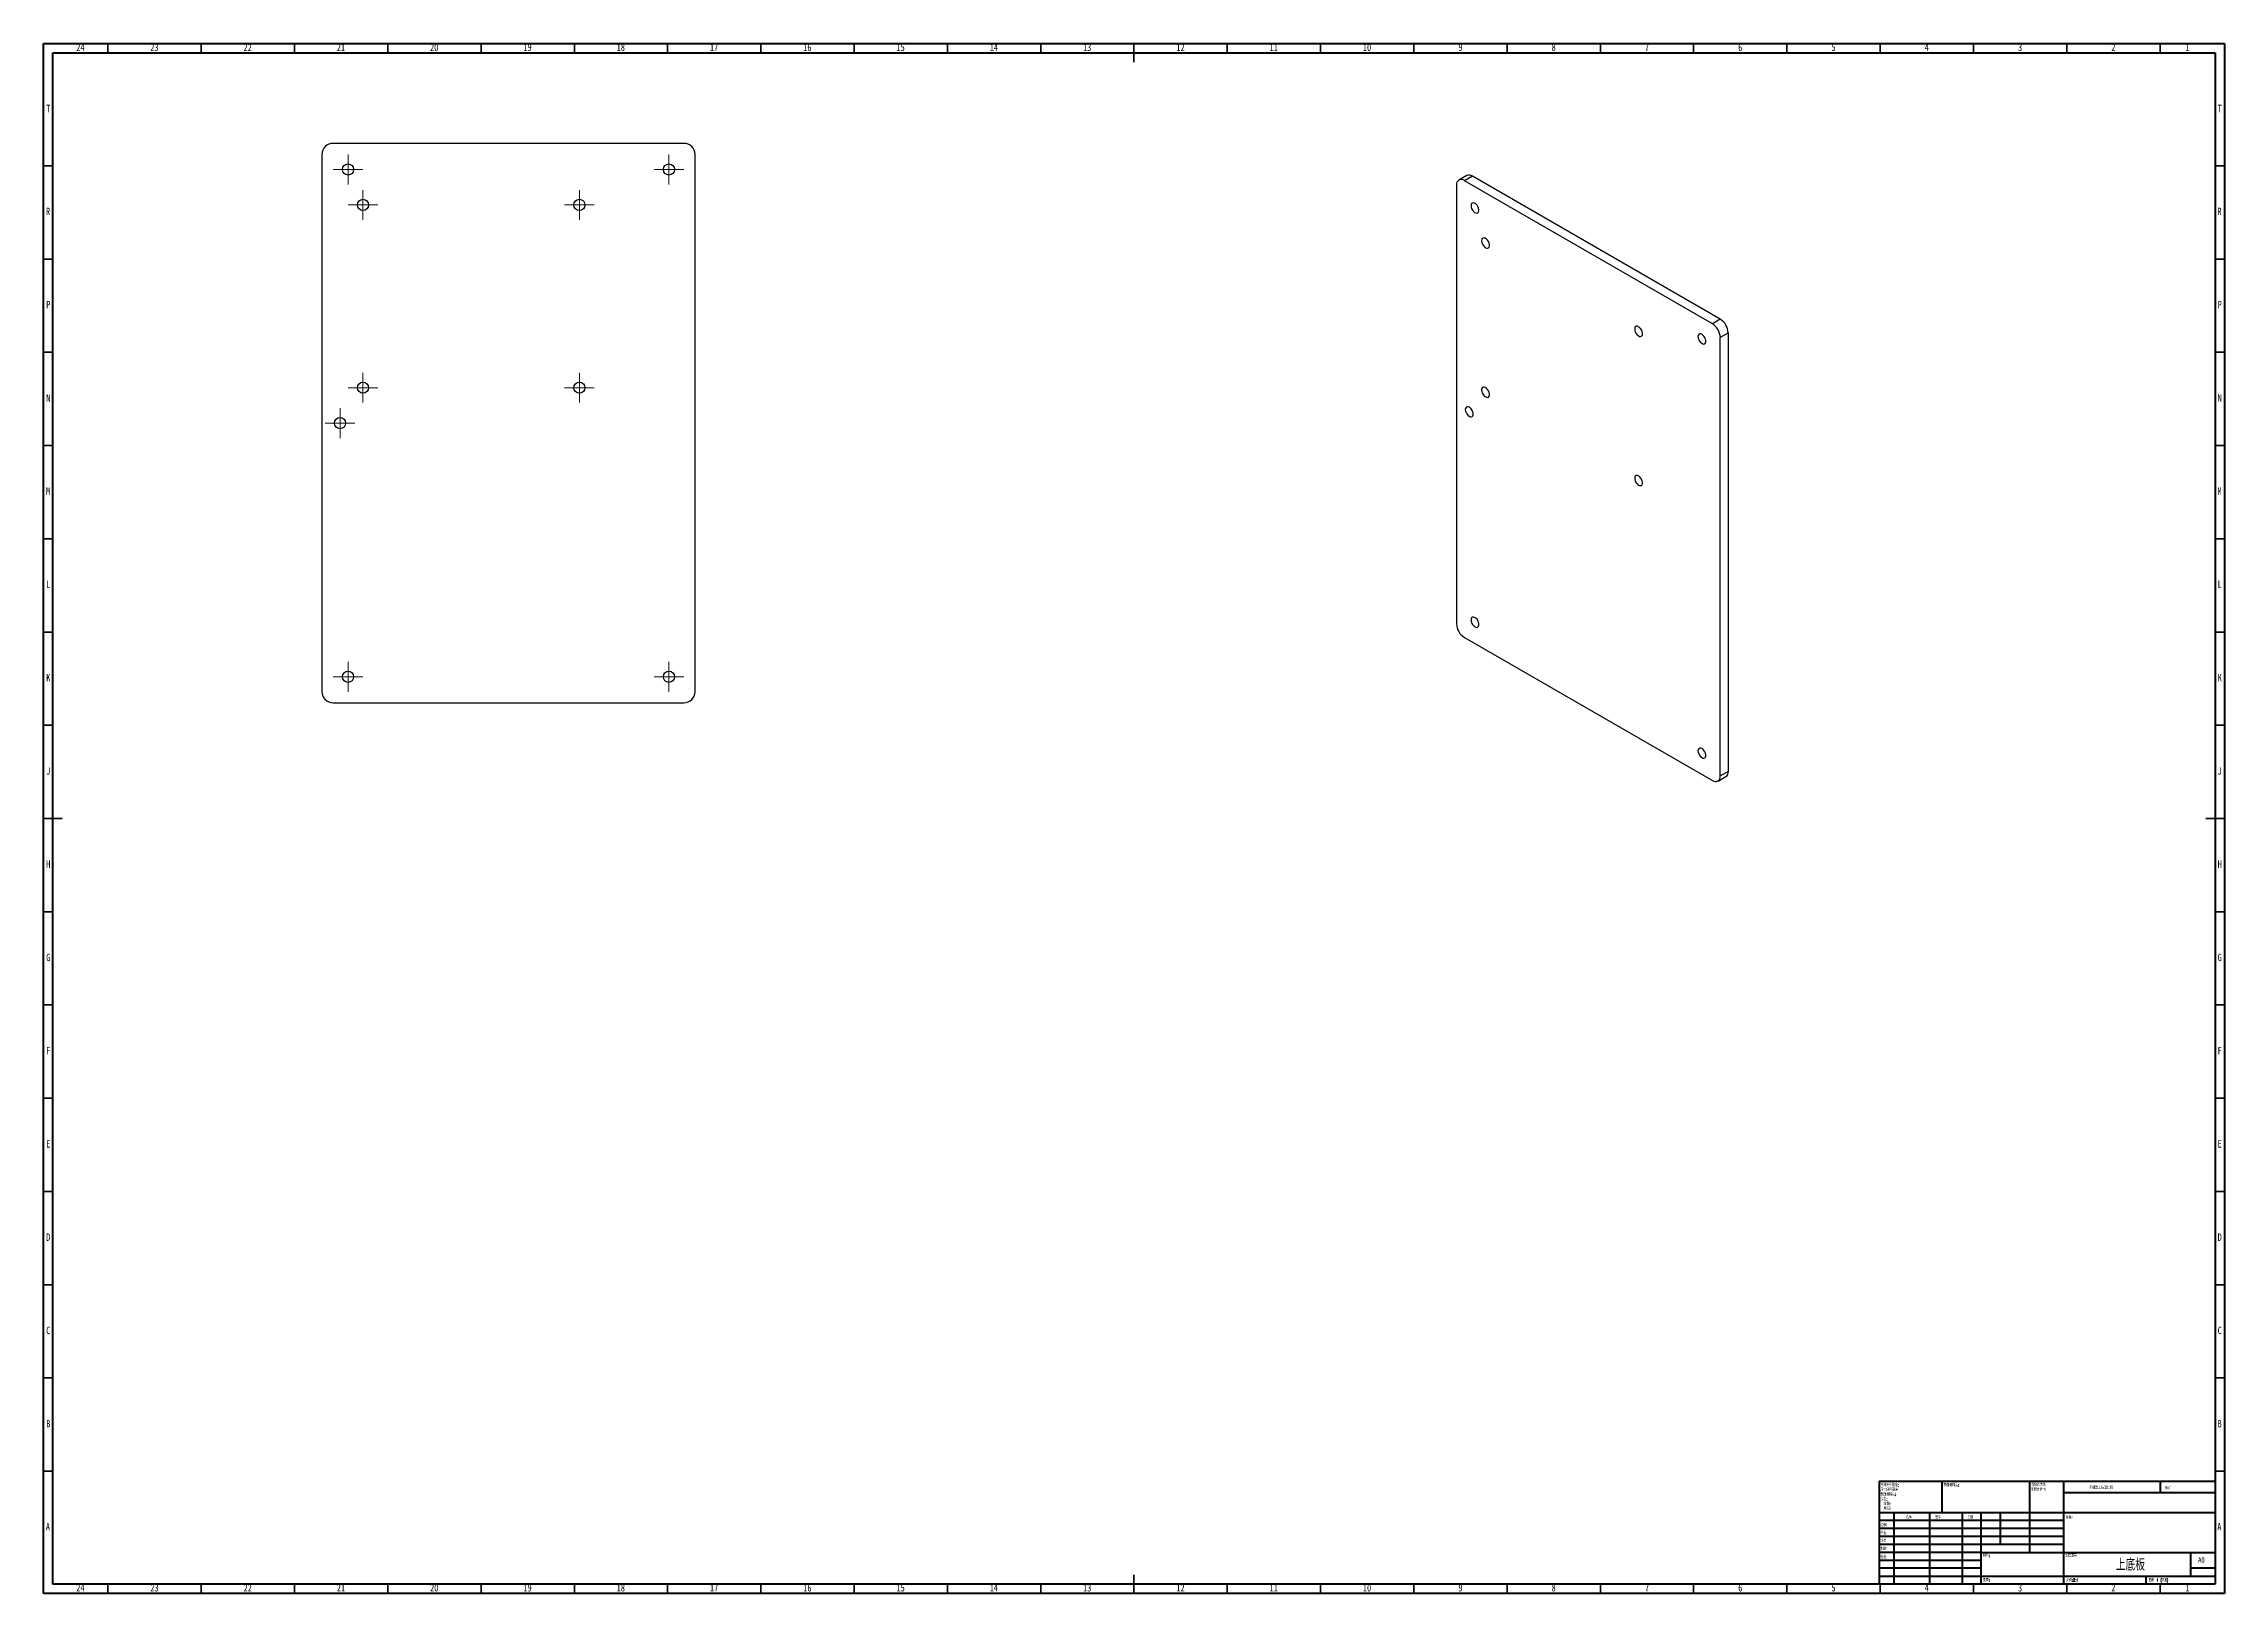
# Model space of a CAD drawing. Header units: millimetres. Extents: x 15 to 1184, y 5 to 836.
import ezdxf

# ---------------------------------------------------------------- set-up
doc = ezdxf.new("R2010")
doc.units = ezdxf.units.MM
doc.styles.add('SLDTEXTSTYLE0', font='TXT', dxfattribs={"width": 0.75})
doc.styles.add('SLDTEXTSTYLE1', font='TXT', dxfattribs={"width": 0.75, "bigfont": 'bigfont'})
doc.styles.add('SLDTEXTSTYLE2', font='TXT', dxfattribs={"width": 0.694444, "bigfont": 'bigfont'})

# ---------------------------------------------------------------- blocks, each defined once
blk = doc.blocks.new('SW_NOTE_0')
at = {"color": 0, "linetype": 'Continuous', "lineweight": 0, "char_height": 1.5, "attachment_point": 1, "style": 'SLDTEXTSTYLE1'}
for s, insert in [('\\M+18F9C\\M+194F1另\\M+18A4F\\M+18E77\\M+192E8:', (0, 1.9)), ('\\M+18EDA\\M+190A1\\M+18E67\\M+19770\\M+19F7C\\M+195C4', (0, -0.6)), ('\\M+1955C\\M+196CA\\M+19165糙\\M+19378:', (0, -3.1)), ('\\M+18CF6\\M+18DB7:', (0, -5.6)), ('线\\M+190AB:', (1.7, -8.1)), ('\\M+18A70\\M+19378:', (1.7, -10.6))]:
    blk.add_mtext(s, dxfattribs=dict(at, insert=insert))
blk = doc.blocks.new('SW_NOTE_1')
at = {"color": 0, "linetype": 'Continuous', "lineweight": 0, "char_height": 1.5, "attachment_point": 1, "style": 'SLDTEXTSTYLE1'}
for s, insert in [('\\M+18FAB锐边\\M+190B4\\M+18F9C', (0, 1.9)), ('\\M+196D1\\M+18E68\\M+19BF3\\M+190DC\\M+19266', (0, -0.6))]:
    blk.add_mtext(s, dxfattribs=dict(at, insert=insert))
blk = doc.blocks.new('SW_CENTERMARKSYMBOL_0')
at = {"color": 0, "linetype": 'Continuous', "lineweight": 0}
for p, q in [((-5, 0), (-8, 0)), ((0, 0), (-5, 0)), ((0, 5), (0, 8)), ((0, 0), (0, 5)), ((0, 0), (0, -5)), ((0, 0), (5, 0)), ((5, 0), (8, 0)), ((0, -5), (0, -8))]:
    blk.add_line(p, q, dxfattribs=at)
blk = doc.blocks.new('SW_CENTERMARKSYMBOL_1')
at = {"color": 0, "linetype": 'Continuous', "lineweight": 0}
for p, q in [((-5, 0), (-8, 0)), ((0, 0), (-5, 0)), ((0, 5), (0, 8)), ((0, 0), (0, 5)), ((0, 0), (0, -5)), ((0, 0), (5, 0)), ((5, 0), (8, 0)), ((0, -5), (0, -8))]:
    blk.add_line(p, q, dxfattribs=at)
blk = doc.blocks.new('SW_CENTERMARKSYMBOL_2')
at = {"color": 0, "linetype": 'Continuous', "lineweight": 0}
for p, q in [((-5, 0), (-8, 0)), ((0, 0), (-5, 0)), ((0, 5), (0, 8)), ((0, 0), (0, 5)), ((0, 0), (0, -5)), ((0, 0), (5, 0)), ((5, 0), (8, 0)), ((0, -5), (0, -8))]:
    blk.add_line(p, q, dxfattribs=at)
blk = doc.blocks.new('SW_CENTERMARKSYMBOL_3')
at = {"color": 0, "linetype": 'Continuous', "lineweight": 0}
for p, q in [((-5, 0), (-8, 0)), ((0, 0), (-5, 0)), ((0, 5), (0, 8)), ((0, 0), (0, 5)), ((0, 0), (0, -5)), ((0, 0), (5, 0)), ((5, 0), (8, 0)), ((0, -5), (0, -8))]:
    blk.add_line(p, q, dxfattribs=at)
blk = doc.blocks.new('SW_CENTERMARKSYMBOL_4')
at = {"color": 0, "linetype": 'Continuous', "lineweight": 0}
for p, q in [((-5, 0), (-8, 0)), ((0, 0), (-5, 0)), ((0, 5), (0, 8)), ((0, 0), (0, 5)), ((0, 0), (0, -5)), ((0, 0), (5, 0)), ((5, 0), (8, 0)), ((0, -5), (0, -8))]:
    blk.add_line(p, q, dxfattribs=at)
blk = doc.blocks.new('SW_CENTERMARKSYMBOL_5')
at = {"color": 0, "linetype": 'Continuous', "lineweight": 0}
for p, q in [((-5, 0), (-8, 0)), ((0, 0), (-5, 0)), ((0, 5), (0, 8)), ((0, 0), (0, 5)), ((0, 0), (0, -5)), ((0, 0), (5, 0)), ((5, 0), (8, 0)), ((0, -5), (0, -8))]:
    blk.add_line(p, q, dxfattribs=at)
blk = doc.blocks.new('SW_CENTERMARKSYMBOL_6')
at = {"color": 0, "linetype": 'Continuous', "lineweight": 0}
for p, q in [((-5, 0), (-8, 0)), ((0, 0), (-5, 0)), ((0, 5), (0, 8)), ((0, 0), (0, 5)), ((0, 0), (0, -5)), ((0, 0), (5, 0)), ((5, 0), (8, 0)), ((0, -5), (0, -8))]:
    blk.add_line(p, q, dxfattribs=at)
blk = doc.blocks.new('SW_CENTERMARKSYMBOL_7')
at = {"color": 0, "linetype": 'Continuous', "lineweight": 0}
for p, q in [((-5, 0), (-8, 0)), ((0, 0), (-5, 0)), ((0, 5), (0, 8)), ((0, 0), (0, 5)), ((0, 0), (0, -5)), ((0, 0), (5, 0)), ((5, 0), (8, 0)), ((0, -5), (0, -8))]:
    blk.add_line(p, q, dxfattribs=at)
blk = doc.blocks.new('SW_CENTERMARKSYMBOL_8')
at = {"color": 0, "linetype": 'Continuous', "lineweight": 0}
for p, q in [((-5, 0), (-8, 0)), ((0, 0), (-5, 0)), ((0, 5), (0, 8)), ((0, 0), (0, 5)), ((0, 0), (0, -5)), ((0, 0), (5, 0)), ((5, 0), (8, 0)), ((0, -5), (0, -8))]:
    blk.add_line(p, q, dxfattribs=at)

msp = doc.modelspace()

# ---------------------------------------------------------------- linework, layer by layer
at = {"color": 7, "linetype": 'Continuous', "lineweight": 70}
for p, q in [((15, 5), (15, 836)), ((15, 836), (1184, 836)), ((20, 10), (20, 831)), ((20, 831), (1179, 831)), ((1179, 831), (1179, 10)), ((1184, 836), (1184, 5)), ((1184, 5), (15, 5)), ((1179, 10), (20, 10))]:
    msp.add_line(p, q, dxfattribs=at)
at = {"color": 7, "linetype": 'Continuous', "lineweight": 35}
for p, q in [((49.5, 831), (49.5, 836)), ((99.5, 831), (99.5, 836)), ((149.5, 831), (149.5, 836)), ((199.5, 831), (199.5, 836)), ((249.5, 831), (249.5, 836)), ((299.5, 831), (299.5, 836)), ((349.5, 831), (349.5, 836)), ((399.5, 831), (399.5, 836)), ((449.5, 831), (449.5, 836)), ((499.5, 831), (499.5, 836)), ((549.5, 831), (549.5, 836)), ((599.5, 836), (599.5, 826)), ((599.5, 831), (599.5, 836)), ((649.5, 831), (649.5, 836)), ((699.5, 831), (699.5, 836)), ((749.5, 831), (749.5, 836)), ((799.5, 831), (799.5, 836)), ((849.5, 831), (849.5, 836)), ((899.5, 831), (899.5, 836)), ((949.5, 831), (949.5, 836)), ((999.5, 831), (999.5, 836)), ((1049.5, 831), (1049.5, 836)), ((1099.5, 831), (1099.5, 836)), ((1149.5, 831), (1149.5, 836)), ((20, 770.5), (15, 770.5)), ((1179, 770.5), (1184, 770.5)), ((20, 720.5), (15, 720.5)), ((1179, 720.5), (1184, 720.5)), ((20, 670.5), (15, 670.5)), ((1179, 670.5), (1184, 670.5)), ((20, 620.5), (15, 620.5)), ((1179, 620.5), (1184, 620.5)), ((20, 570.5), (15, 570.5)), ((1179, 570.5), (1184, 570.5)), ((20, 520.5), (15, 520.5)), ((1179, 520.5), (1184, 520.5)), ((20, 470.5), (15, 470.5)), ((1179, 470.5), (1184, 470.5)), ((15, 420.5), (25, 420.5)), ((20, 420.5), (15, 420.5)), ((1184, 420.5), (1174, 420.5)), ((1179, 420.5), (1184, 420.5)), ((20, 370.5), (15, 370.5)), ((1179, 370.5), (1184, 370.5)), ((20, 320.5), (15, 320.5)), ((1179, 320.5), (1184, 320.5)), ((20, 270.5), (15, 270.5)), ((1179, 270.5), (1184, 270.5)), ((20, 220.5), (15, 220.5)), ((1179, 220.5), (1184, 220.5)), ((20, 170.5), (15, 170.5)), ((1179, 170.5), (1184, 170.5)), ((20, 120.5), (15, 120.5)), ((1179, 120.5), (1184, 120.5)), ((20, 70.5), (15, 70.5)), ((1179, 70.5), (1184, 70.5)), ((599.5, 5), (599.5, 15)), ((49.5, 10), (49.5, 5)), ((99.5, 10), (99.5, 5)), ((149.5, 10), (149.5, 5)), ((199.5, 10), (199.5, 5)), ((249.5, 10), (249.5, 5)), ((299.5, 10), (299.5, 5)), ((349.5, 10), (349.5, 5)), ((399.5, 10), (399.5, 5)), ((449.5, 10), (449.5, 5)), ((499.5, 10), (499.5, 5)), ((549.5, 10), (549.5, 5)), ((599.5, 10), (599.5, 5)), ((649.5, 10), (649.5, 5)), ((699.5, 10), (699.5, 5)), ((749.5, 10), (749.5, 5)), ((799.5, 10), (799.5, 5)), ((849.5, 10), (849.5, 5)), ((899.5, 10), (899.5, 5)), ((949.5, 10), (949.5, 5)), ((999.5, 10), (999.5, 5)), ((1049.5, 10), (1049.5, 5)), ((1099.5, 10), (1099.5, 5)), ((1149.5, 10), (1149.5, 5))]:
    msp.add_line(p, q, dxfattribs=at)
at = {"color": 7, "linetype": 'Continuous', "lineweight": 25}
for p, q in [((164.2, 776.5), (164.2, 488.5)), ((358.2, 782.5), (170.2, 782.5)), ((364.2, 488.5), (364.2, 776.5)), ((772.4, 760.1), (772.4, 524.9)), ((777.9, 765.3), (773.6, 762.8)), ((780.9, 765), (776.6, 762.5)), ((909.6, 685.8), (776.6, 762.5)), ((913.8, 688.2), (780.9, 765)), ((913.8, 688.2), (909.6, 685.8)), ((918.1, 680.9), (913.8, 678.4)), ((913.8, 443.3), (913.8, 678.4)), ((918.1, 445.7), (918.1, 680.9)), ((776.6, 517.6), (909.6, 440.8)), ((170.2, 482.5), (358.2, 482.5)), ((918.1, 445.7), (913.8, 443.3)), ((912.6, 440.5), (916.8, 443))]:
    msp.add_line(p, q, dxfattribs=at)
at = {"color": 7, "linetype": 'Continuous', "lineweight": 50}
for p, q in [((999, 65.2), (1179, 65.2)), ((999, 65.2), (999, 10)), ((1032.8, 48.2), (1032.8, 65.2)), ((1079.6, 65.2), (1079.6, 27)), ((1097.8, 65.2), (1097.8, 10)), ((1179, 58.9), (1097.8, 58.9)), ((1149.8, 58.9), (1149.8, 65.2)), ((1179, 48.2), (999, 48.2)), ((1006.8, 48.2), (1006.8, 10)), ((1026, 48.2), (1026, 10)), ((1043.4, 48.2), (1043.4, 10)), ((1053.6, 10), (1053.6, 48.2)), ((1064, 31.2), (1064, 48.2)), ((1097.8, 44), (999, 44)), ((1097.8, 39.8), (999, 39.8)), ((1097.8, 35.5), (999, 35.5)), ((1097.8, 31.2), (999, 31.2)), ((1053.6, 27), (999, 27)), ((1053.6, 27), (1179, 27)), ((1166, 14.2), (1166, 27)), ((1053.6, 22.7), (999, 22.7)), ((1053.6, 18.5), (999, 18.5)), ((999, 14.2), (1179, 14.2)), ((1142, 10), (1142, 14.2)), ((1179, 18.5), (1166, 18.5))]:
    msp.add_line(p, q, dxfattribs=at)
at = {"color": 7, "linetype": 'Continuous', "lineweight": 25, "flags": 128}
for points in [[(780.2, 749.1), (780.3, 748.3), (780.5, 747.5), (781, 746.7), (781.5, 746), (782.1, 745.5), (782.8, 745.2), (783.4, 745.1), (783.8, 745.3), (784.2, 745.7), (784.4, 746.3), (784.4, 747), (784.2, 747.8), (783.8, 748.6), (783.4, 749.3), (782.8, 750), (782.1, 750.4), (781.5, 750.6), (781, 750.5), (780.5, 750.2), (780.3, 749.7), (780.2, 749.1)], [(785.8, 730.3), (785.9, 729.5), (786.2, 728.7), (786.6, 727.9), (787.2, 727.2), (787.8, 726.7), (788.4, 726.4), (789, 726.3), (789.5, 726.5), (789.9, 726.9), (790, 727.5), (790, 728.2), (789.9, 729), (789.5, 729.8), (789, 730.6), (788.4, 731.2), (787.8, 731.6), (787.2, 731.8), (786.6, 731.7), (786.2, 731.5), (785.9, 731), (785.8, 730.3)], [(867.9, 682.9), (867.9, 682.2), (868.2, 681.3), (868.7, 680.6), (869.2, 679.9), (869.8, 679.4), (870.4, 679), (871, 679), (871.5, 679.1), (871.9, 679.5), (872.1, 680.1), (872.1, 680.9), (871.9, 681.7), (871.5, 682.5), (871, 683.2), (870.4, 683.8), (869.8, 684.2), (869.2, 684.4), (868.7, 684.4), (868.2, 684.1), (867.9, 683.6), (867.9, 682.9)], [(901.8, 678.9), (901.9, 678.1), (902.2, 677.3), (902.6, 676.5), (903.1, 675.8), (903.8, 675.3), (904.4, 675), (905, 674.9), (905.5, 675.1), (905.8, 675.5), (906, 676.1), (906, 676.8), (905.8, 677.6), (905.5, 678.4), (905, 679.1), (904.4, 679.7), (903.8, 680.2), (903.1, 680.4), (902.6, 680.3), (902.2, 680), (901.9, 679.5), (901.8, 678.9)], [(785.8, 650.3), (785.9, 649.5), (786.2, 648.7), (786.6, 647.9), (787.2, 647.2), (787.8, 646.7), (788.4, 646.4), (789, 646.3), (789.5, 646.5), (789.9, 646.9), (790, 647.5), (790, 648.2), (789.9, 649), (789.5, 649.8), (789, 650.5), (788.4, 651.2), (787.8, 651.6), (787.2, 651.8), (786.6, 651.7), (786.2, 651.4), (785.9, 650.9), (785.8, 650.3)], [(777.1, 639.8), (777.2, 639), (777.5, 638.2), (777.9, 637.4), (778.5, 636.7), (779.1, 636.2), (779.7, 635.9), (780.3, 635.8), (780.8, 636), (781.2, 636.4), (781.3, 637), (781.3, 637.7), (781.2, 638.5), (780.8, 639.3), (780.3, 640.1), (779.7, 640.7), (779.1, 641.1), (778.5, 641.3), (777.9, 641.2), (777.5, 640.9), (777.2, 640.4), (777.1, 639.8)], [(867.9, 602.9), (867.9, 602.1), (868.2, 601.3), (868.7, 600.5), (869.2, 599.9), (869.8, 599.3), (870.4, 599), (871, 599), (871.5, 599.1), (871.9, 599.5), (872.1, 600.1), (872.1, 600.8), (871.9, 601.6), (871.5, 602.5), (871, 603.2), (870.4, 603.8), (869.8, 604.2), (869.2, 604.4), (868.7, 604.4), (868.2, 604.1), (867.9, 603.6), (867.9, 602.9)], [(780.2, 527), (780.3, 526.2), (780.5, 525.4), (781, 524.6), (781.5, 523.9), (782.1, 523.4), (782.8, 523.1), (783.4, 523), (783.8, 523.2), (784.2, 523.6), (784.4, 524.2), (784.4, 524.9), (784.2, 525.7), (783.8, 526.5), (783.4, 527.3), (782.8, 527.9), (782.1, 528.3), (781.5, 528.5), (781, 528.4), (780.5, 528.1), (780.3, 527.6), (780.2, 527)], [(901.8, 456.8), (901.9, 456), (902.2, 455.2), (902.6, 454.4), (903.1, 453.7), (903.8, 453.2), (904.4, 452.9), (905, 452.8), (905.5, 453), (905.8, 453.4), (906, 454), (906, 454.7), (905.8, 455.5), (905.5, 456.3), (905, 457), (904.4, 457.6), (903.8, 458.1), (903.1, 458.3), (902.6, 458.2), (902.2, 457.9), (901.9, 457.4), (901.8, 456.8)]]:
    msp.add_lwpolyline(points, dxfattribs=at)
at = {"color": 7, "linetype": 'Continuous', "lineweight": 25}
for centre in [(178.2, 768.5), (350.2, 768.5), (186.2, 749.5), (302.2, 749.5), (186.2, 651.5), (302.2, 651.5), (173.9, 632.5), (178.2, 496.5), (350.2, 496.5)]:
    msp.add_circle(centre, 3, dxfattribs=at)
for centre, radius, start, end in [((170.2, 776.5), 6, 90, 180), ((358.2, 776.5), 6, 0, 90), ((775, 760.5), 2.62, 50.7967, 189.214), ((779.1, 762.5), 3.02, 54.3824, 114.3071), ((904.6, 678), 9.22, 2.6055, 57.3945), ((908.8, 680.5), 9.22, 2.6055, 57.3945), ((781.6, 525.3), 9.22, 182.6055, 237.3945), ((170.2, 488.5), 6, 180, 270), ((358.2, 488.5), 6, 270, 0), ((915.1, 445.4), 2.96, 305.0133, 6.2988), ((911.2, 442.9), 2.62, 230.7967, 9.214)]:
    msp.add_arc(centre, radius, start, end, dxfattribs=at)

# ---------------------------------------------------------------- block references
at = {"color": 7, "linetype": 'Continuous', "lineweight": 0}
for name, p in [('SW_CENTERMARKSYMBOL_7', (178.2, 768.5)), ('SW_CENTERMARKSYMBOL_5', (350.2, 768.5)), ('SW_CENTERMARKSYMBOL_0', (186.2, 749.5)), ('SW_CENTERMARKSYMBOL_3', (302.2, 749.5)), ('SW_CENTERMARKSYMBOL_1', (186.2, 651.5)), ('SW_CENTERMARKSYMBOL_2', (302.2, 651.5)), ('SW_CENTERMARKSYMBOL_4', (173.9, 632.5)), ('SW_CENTERMARKSYMBOL_6', (178.2, 496.5)), ('SW_CENTERMARKSYMBOL_8', (350.2, 496.5)), ('SW_NOTE_0', (999.6, 62)), ('SW_NOTE_1', (1080.3, 62.1))]:
    msp.add_blockref(name, p, dxfattribs=at)

# ---------------------------------------------------------------- texts
for s, insert, char_height, attachment_point, style in [('24', (34.7, 836), 3.97, 2, 'SLDTEXTSTYLE0'), ('23', (74.4, 836), 3.97, 2, 'SLDTEXTSTYLE0'), ('22', (124.4, 836), 3.97, 2, 'SLDTEXTSTYLE0'), ('21', (174.4, 836), 3.97, 2, 'SLDTEXTSTYLE0'), ('20', (224.4, 836), 3.97, 2, 'SLDTEXTSTYLE0'), ('19', (274.4, 836), 3.97, 2, 'SLDTEXTSTYLE0'), ('18', (324.4, 836), 3.97, 2, 'SLDTEXTSTYLE0'), ('17', (374.4, 836), 3.97, 2, 'SLDTEXTSTYLE0'), ('16', (424.4, 836), 3.97, 2, 'SLDTEXTSTYLE0'), ('15', (474.4, 836), 3.97, 2, 'SLDTEXTSTYLE0'), ('14', (524.4, 836), 3.97, 2, 'SLDTEXTSTYLE0'), ('13', (574.4, 836), 3.97, 2, 'SLDTEXTSTYLE0'), ('12', (624.4, 836), 3.97, 2, 'SLDTEXTSTYLE0'), ('11', (674.4, 836), 3.97, 2, 'SLDTEXTSTYLE0'), ('10', (724.4, 836), 3.97, 2, 'SLDTEXTSTYLE0'), ('9', (774.5, 836), 3.97, 2, 'SLDTEXTSTYLE0'), ('8', (824.5, 836), 3.97, 2, 'SLDTEXTSTYLE0'), ('7', (874.5, 836), 3.97, 2, 'SLDTEXTSTYLE0'), ('6', (924.5, 836), 3.97, 2, 'SLDTEXTSTYLE0'), ('5', (974.5, 836), 3.97, 2, 'SLDTEXTSTYLE0'), ('4', (1024.5, 836), 3.97, 2, 'SLDTEXTSTYLE0'), ('3', (1074.5, 836), 3.97, 2, 'SLDTEXTSTYLE0'), ('2', (1124.5, 836), 3.97, 2, 'SLDTEXTSTYLE0'), ('1', (1164.2, 836), 3.97, 2, 'SLDTEXTSTYLE0'), ('T', (17.5, 803.2), 3.97, 2, 'SLDTEXTSTYLE0'), ('T', (1181.5, 803.2), 3.97, 2, 'SLDTEXTSTYLE0'), ('R', (17.4, 748), 3.97, 2, 'SLDTEXTSTYLE0'), ('R', (1181.4, 748), 3.97, 2, 'SLDTEXTSTYLE0'), ('P', (17.5, 698), 3.97, 2, 'SLDTEXTSTYLE0'), ('P', (1181.5, 698), 3.97, 2, 'SLDTEXTSTYLE0'), ('N', (17.5, 648), 3.97, 2, 'SLDTEXTSTYLE0'), ('N', (1181.5, 648), 3.97, 2, 'SLDTEXTSTYLE0'), ('M', (17.4, 598), 3.97, 2, 'SLDTEXTSTYLE0'), ('M', (1181.4, 598), 3.97, 2, 'SLDTEXTSTYLE0'), ('L', (17.5, 548), 3.97, 2, 'SLDTEXTSTYLE0'), ('L', (1181.5, 548), 3.97, 2, 'SLDTEXTSTYLE0'), ('K', (17.5, 498), 3.97, 2, 'SLDTEXTSTYLE0'), ('K', (1181.5, 498), 3.97, 2, 'SLDTEXTSTYLE0'), ('J', (17.5, 448), 3.97, 2, 'SLDTEXTSTYLE0'), ('J', (1181.5, 448), 3.97, 2, 'SLDTEXTSTYLE0'), ('H', (17.5, 398), 3.97, 2, 'SLDTEXTSTYLE0'), ('H', (1181.5, 398), 3.97, 2, 'SLDTEXTSTYLE0'), ('G', (17.5, 348), 3.97, 2, 'SLDTEXTSTYLE0'), ('G', (1181.5, 348), 3.97, 2, 'SLDTEXTSTYLE0'), ('F', (17.5, 298), 3.97, 2, 'SLDTEXTSTYLE0'), ('F', (1181.5, 298), 3.97, 2, 'SLDTEXTSTYLE0'), ('E', (17.5, 248), 3.97, 2, 'SLDTEXTSTYLE0'), ('E', (1181.5, 248), 3.97, 2, 'SLDTEXTSTYLE0'), ('D', (17.5, 198), 3.97, 2, 'SLDTEXTSTYLE0'), ('D', (1181.5, 198), 3.97, 2, 'SLDTEXTSTYLE0'), ('C', (17.5, 148), 3.97, 2, 'SLDTEXTSTYLE0'), ('C', (1181.5, 148), 3.97, 2, 'SLDTEXTSTYLE0'), ('B', (17.5, 98), 3.97, 2, 'SLDTEXTSTYLE0'), ('B', (1181.5, 98), 3.97, 2, 'SLDTEXTSTYLE0'), ('\\M+1955C\\M+196CA\\M+19165糙\\M+19378:', (1033.4, 63.9), 1.5, 1, 'SLDTEXTSTYLE1'), ('\\M+19573调\\M+190AE\\M+18D48\\M+192F6图\\M+194E4\\M+197E1', (1111.6, 62.5), 1.5, 1, 'SLDTEXTSTYLE1'), ('\\M+18F43订', (1152.3, 62.3), 1.5, 1, 'SLDTEXTSTYLE1'), ('A', (17.3, 42.7), 3.97, 2, 'SLDTEXTSTYLE0'), ('绘\\M+190A7', (999.7, 42.4), 1.5, 1, 'SLDTEXTSTYLE1'), ('检查', (999.6, 38.2), 1.5, 1, 'SLDTEXTSTYLE1'), ('\\M+196BC\\M+18FCC', (1013.3, 46.5), 1.5, 1, 'SLDTEXTSTYLE1'), ('签\\M+196BC', (1029, 46.6), 1.5, 1, 'SLDTEXTSTYLE1'), ('\\M+193FA\\M+18AFA', (1046.2, 46.6), 1.5, 1, 'SLDTEXTSTYLE1'), ('标题:', (1099, 46.6), 1.5, 1, 'SLDTEXTSTYLE1'), ('A', (1181.3, 42.7), 3.97, 2, 'SLDTEXTSTYLE0'), ('\\M+194E1\\M+18F79', (999.6, 34.2), 1.5, 1, 'SLDTEXTSTYLE1'), ('\\M+190A7\\M+191A2', (999.7, 29.7), 1.5, 1, 'SLDTEXTSTYLE1'), ('验检', (999.7, 25.3), 1.5, 1, 'SLDTEXTSTYLE1'), ('\\M+18DDE\\M+197BF:', (1054.6, 26), 1.5, 1, 'SLDTEXTSTYLE1'), ('\\M+18D48\\M+192F6图\\M+18D86', (1098.6, 26), 1.5, 1, 'SLDTEXTSTYLE1'), ('\\M+18FE3\\M+192EA\\M+194C2', (1133.6, 23.6), 6.35, 2, 'SLDTEXTSTYLE1'), ('A0', (1169.9, 24.4), 2.91, 1, 'SLDTEXTSTYLE0'), ('\\M+18F64\\M+197CA:', (1054.6, 12.9), 1.499, 1, 'SLDTEXTSTYLE1'), ('\\M+194E4\\M+197E1:2:1', (1099.1, 12.9), 1.5, 1, 'SLDTEXTSTYLE1'), ('图纸 1 (\\M+18BA41)', (1143.5, 12.9), 1.5, 1, 'SLDTEXTSTYLE2'), ('24', (34.7, 10), 3.97, 2, 'SLDTEXTSTYLE0'), ('23', (74.4, 10), 3.97, 2, 'SLDTEXTSTYLE0'), ('22', (124.4, 10), 3.97, 2, 'SLDTEXTSTYLE0'), ('21', (174.4, 10), 3.97, 2, 'SLDTEXTSTYLE0'), ('20', (224.4, 10), 3.97, 2, 'SLDTEXTSTYLE0'), ('19', (274.4, 10), 3.97, 2, 'SLDTEXTSTYLE0'), ('18', (324.4, 10), 3.97, 2, 'SLDTEXTSTYLE0'), ('17', (374.4, 10), 3.97, 2, 'SLDTEXTSTYLE0'), ('16', (424.4, 10), 3.97, 2, 'SLDTEXTSTYLE0'), ('15', (474.4, 10), 3.97, 2, 'SLDTEXTSTYLE0'), ('14', (524.4, 10), 3.97, 2, 'SLDTEXTSTYLE0'), ('13', (574.4, 10), 3.97, 2, 'SLDTEXTSTYLE0'), ('12', (624.4, 10), 3.97, 2, 'SLDTEXTSTYLE0'), ('11', (674.4, 10), 3.97, 2, 'SLDTEXTSTYLE0'), ('10', (724.4, 10), 3.97, 2, 'SLDTEXTSTYLE0'), ('9', (774.5, 10), 3.97, 2, 'SLDTEXTSTYLE0'), ('8', (824.5, 10), 3.97, 2, 'SLDTEXTSTYLE0'), ('7', (874.5, 10), 3.97, 2, 'SLDTEXTSTYLE0'), ('6', (924.5, 10), 3.97, 2, 'SLDTEXTSTYLE0'), ('5', (974.5, 10), 3.97, 2, 'SLDTEXTSTYLE0'), ('4', (1024.5, 10), 3.97, 2, 'SLDTEXTSTYLE0'), ('3', (1074.5, 10), 3.97, 2, 'SLDTEXTSTYLE0'), ('2', (1124.5, 10), 3.97, 2, 'SLDTEXTSTYLE0'), ('1', (1164.2, 10), 3.97, 2, 'SLDTEXTSTYLE0')]:
    msp.add_mtext(s, dxfattribs=dict(at, insert=insert, char_height=char_height, attachment_point=attachment_point, style=style))

doc.saveas('drawing.dxf')
